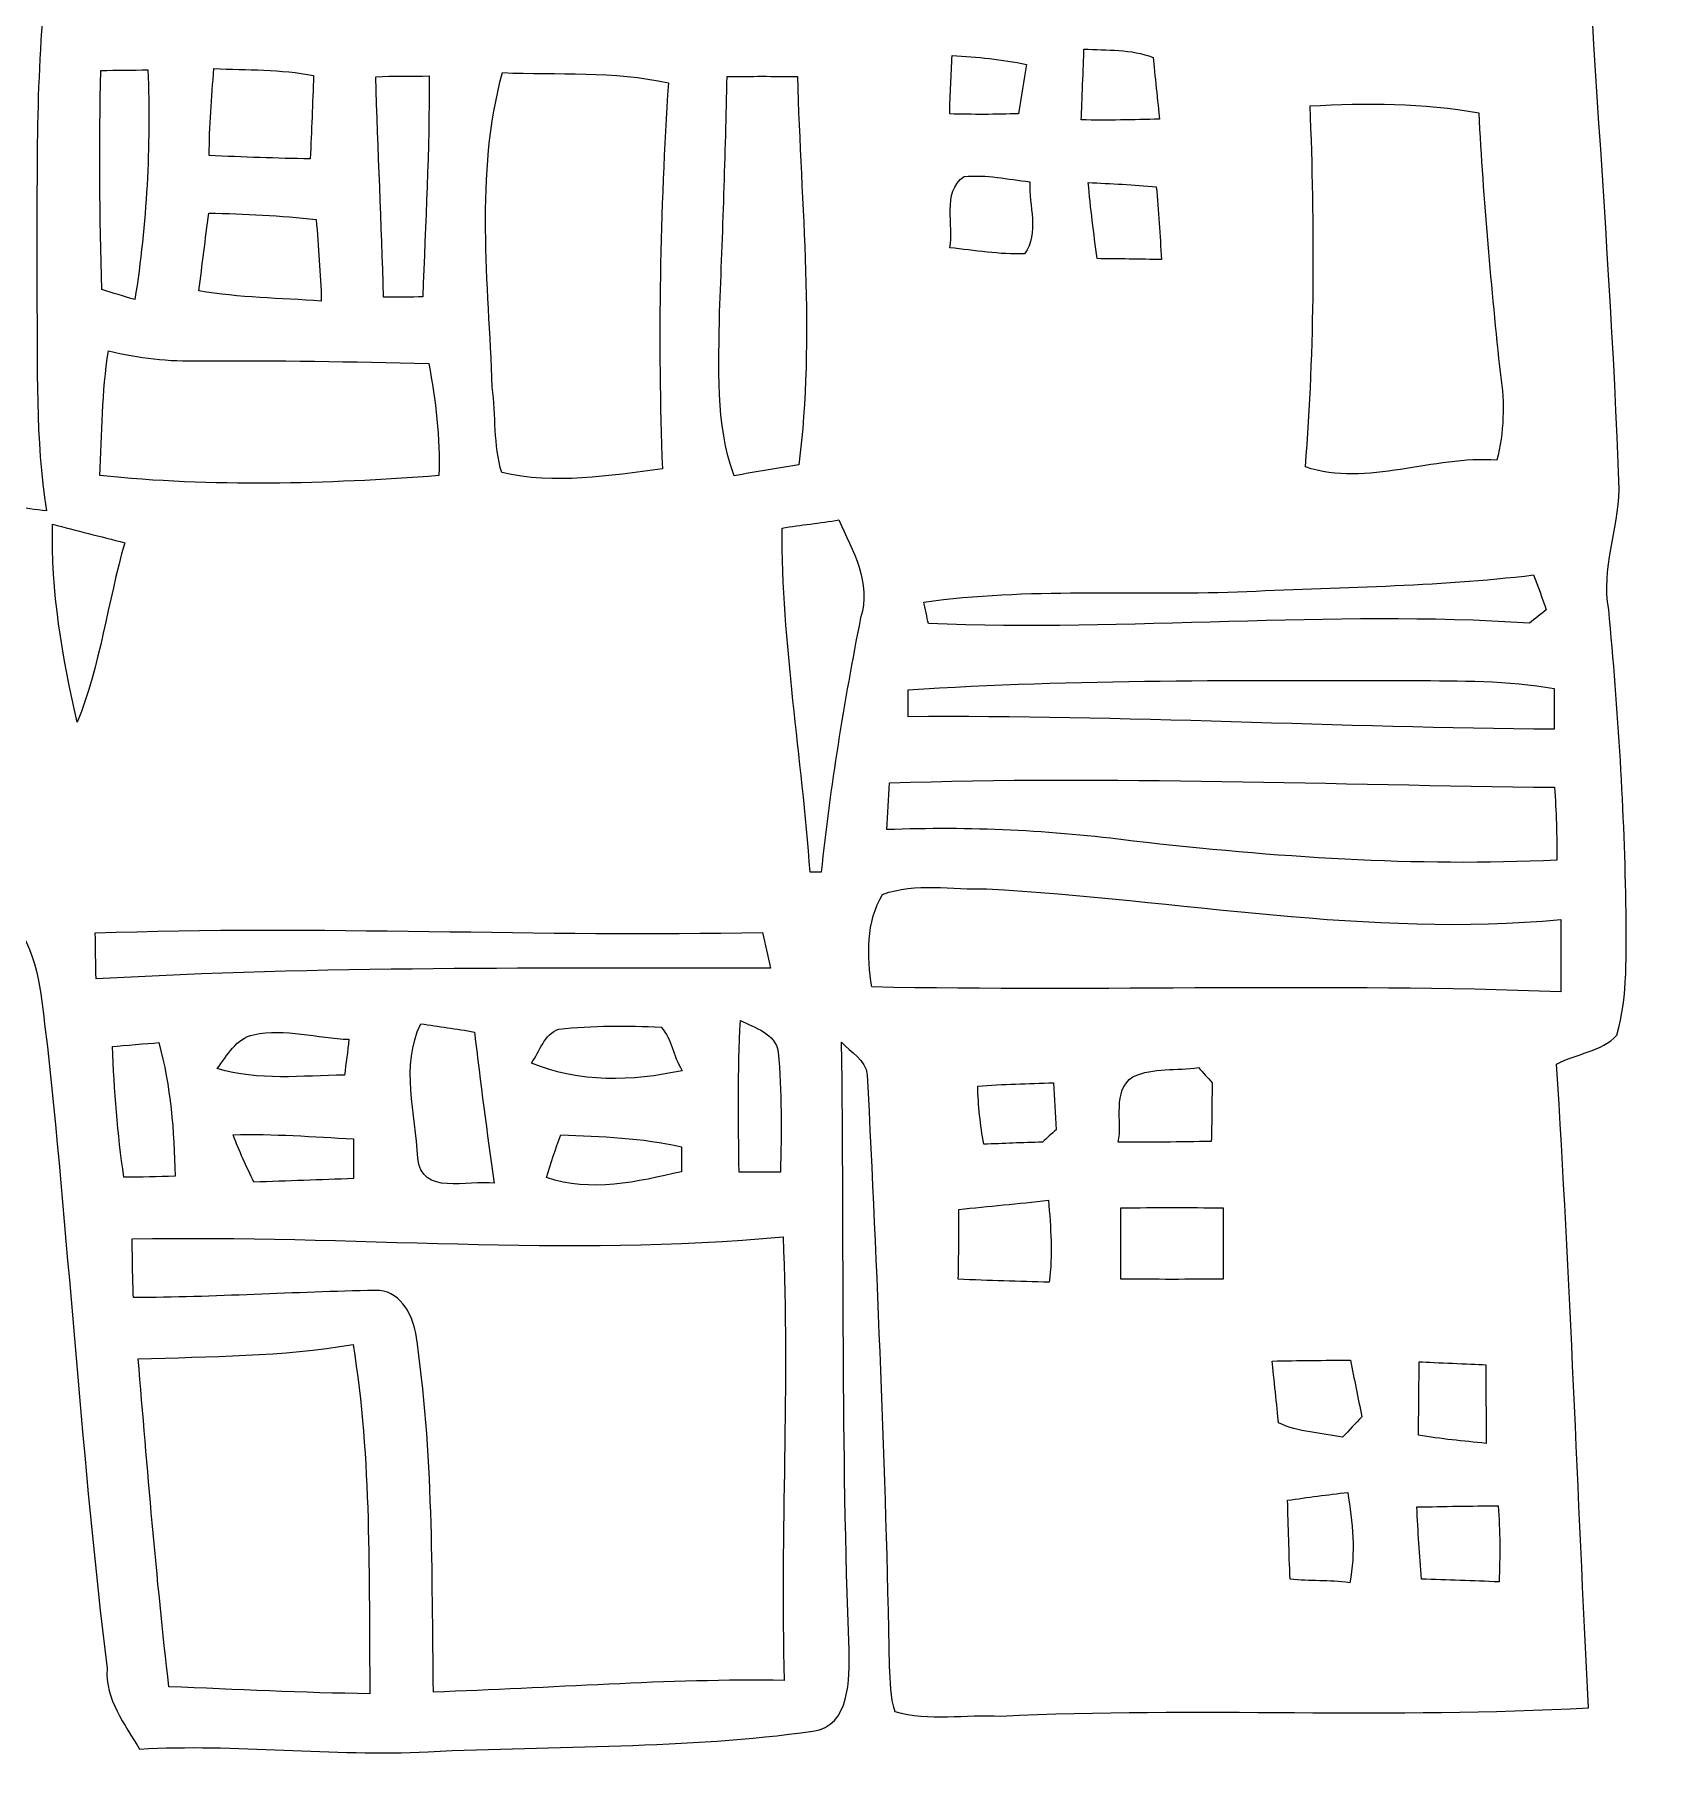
# Model space of a CAD drawing. Header units: centimetres. Extents: x -9.8 to 9.6, y -15.6 to 15.5.
# Drawn here: x 0.32 to 9.56, y -15.62 to -5.86 of the extents above; entities that cross this region are included whole.
import ezdxf

# ---------------------------------------------------------------- set-up
doc = ezdxf.new("R2010")
doc.units = ezdxf.units.CM
doc.header["$MEASUREMENT"] = 0
doc.layers.add('Layer 1', color=7, linetype='Continuous')

msp = doc.modelspace()

# ---------------------------------------------------------------- linework, layer by layer
at = {"layer": 'Layer 1', "color": 9}
for points, knots in [([(-6.80932, 15.49471), (-6.44419, 15.50423), (-6.07836, 15.50388), (-5.71288, 15.494), (-5.71288, 15.494), (-5.67584, 15.32643), (-5.64127, 15.1578), (-5.60705, 14.98917), (-5.60705, 14.98917), (-5.44548, 14.97859), (-5.28355, 14.96589), (-5.12163, 14.9673), (-5.12163, 14.9673), (-5.05566, 14.75387), (-5.01086, 14.53409), (-4.93078, 14.32525), (-4.93078, 14.32525), (-4.89232, 14.63181), (-4.90961, 14.94296), (-4.87151, 15.24882), (-4.87151, 15.24882), (-4.7752, 15.35642), (-4.60763, 15.31408), (-4.48345, 15.32361), (-4.48345, 15.32361), (-4.36774, 15.31761), (-4.16489, 15.33525), (-4.1215, 15.18638), (-4.1215, 15.18638), (-4.07705, 14.99235), (-4.03225, 14.79762), (-3.95252, 14.61382), (-3.95252, 14.61382), (-2.88043, 14.67167), (-1.80693, 14.68367), (-0.73413, 14.71577), (-0.73413, 14.71577), (-0.63747, 14.71824), (-0.50377, 14.70201), (-0.47907, 14.58807), (-0.47907, 14.58807), (-0.39299, 14.26845), (-0.35243, 13.93155), (-0.18768, 13.63839), (-0.18768, 13.63839), (-0.12912, 13.9633), (-0.11324, 14.29456), (-0.06632, 14.62123), (-0.06632, 14.62123), (0.05256, 14.63957), (0.1718, 14.65651), (0.29104, 14.67485), (0.29104, 14.67485), (0.28434, 14.88228), (0.27481, 15.08936), (0.26458, 15.2968), (0.26458, 15.2968), (0.57044, 15.31691), (0.87524, 15.35077), (1.18075, 15.37723), (1.18075, 15.37723), (1.22908, 15.13452), (1.27741, 14.89181), (1.32821, 14.64945), (1.32821, 14.64945), (2.28141, 14.57396), (3.23391, 14.6879), (4.18641, 14.71542), (4.18641, 14.71542), (4.40584, 14.72777), (4.445, 14.46671), (4.578, 14.34888), (4.578, 14.34888), (4.69159, 14.29879), (4.82247, 14.31502), (4.94453, 14.31255), (4.94453, 14.31255), (5.77532, 14.35876), (6.60859, 14.3577), (7.43902, 14.41097), (7.43902, 14.41097), (7.45525, 14.58277), (7.43726, 14.75952), (7.47924, 14.92814), (7.47924, 14.92814), (7.50746, 14.99976), (7.59142, 15.01599), (7.65951, 15.02692), (7.65951, 15.02692), (7.90928, 15.05126), (8.16328, 15.05091), (8.4134, 15.0241), (8.4134, 15.0241), (8.43104, 14.83572), (8.46631, 14.64945), (8.51182, 14.46565), (8.51182, 14.46565), (8.66211, 14.44025), (8.8265, 14.46671), (8.9722, 14.41062), (8.9722, 14.41062), (9.14717, 13.61828), (9.27664, 12.81606), (9.45162, 12.02337), (9.45162, 12.02337), (9.55534, 11.76443), (9.29852, 11.54218), (9.30981, 11.28466), (9.30981, 11.28466), (9.38565, 10.21115), (9.33238, 9.13483), (9.33238, 8.06027), (9.33238, 8.06027), (9.33203, 7.65316), (9.38883, 7.24853), (9.44915, 6.84636), (9.44915, 6.84636), (9.4555, 6.74405), (9.4929, 6.59165), (9.4047, 6.50804), (9.4047, 6.50804), (9.26183, 6.41632), (9.08967, 6.39269), (8.93092, 6.34048), (8.93092, 6.34048), (9.017, 5.75134), (9.07838, 5.15973), (9.16411, 4.57059), (9.16411, 4.57059), (9.35249, 3.50979), (9.23114, 2.42958), (9.23784, 1.35925), (9.23784, 1.35925), (9.15494, 0.36407), (9.29111, -0.63606), (9.18034, -1.63019), (9.18034, -1.63019), (9.18422, -2.20451), (9.36978, -2.77283), (9.28123, -3.35068), (9.28123, -3.35068), (9.29076, -3.52637), (9.14188, -3.61527), (9.02053, -3.70064), (9.02053, -3.70064), (9.04346, -5.27897), (9.20327, -6.85094), (9.26147, -8.42786), (9.26147, -8.42786), (9.25583, -8.6554), (9.15846, -8.87448), (9.20186, -9.10484), (9.20186, -9.10484), (9.25407, -9.67246), (9.29146, -10.2422), (9.29957, -10.81264), (9.29957, -10.81264), (9.29852, -11.04371), (9.31192, -11.28077), (9.24772, -11.50655), (9.24772, -11.50655), (9.16058, -11.59933), (9.01771, -11.61133), (8.90764, -11.66954), (8.90764, -11.66954), (8.98419, -12.87921), (9.02582, -14.091), (9.08685, -15.30174), (9.08685, -15.30174), (7.98266, -15.36559), (6.87599, -15.29539), (5.77144, -15.34866), (5.77144, -15.34866), (5.57248, -15.33842), (5.36751, -15.37899), (5.17384, -15.3229), (5.17384, -15.3229), (5.14456, -15.24106), (5.14703, -15.15286), (5.14279, -15.06749), (5.14279, -15.06749), (5.12092, -13.95412), (5.07259, -12.84182), (5.01862, -11.72986), (5.01862, -11.72986), (5.00839, -11.64661), (4.92584, -11.60216), (4.87327, -11.54677), (4.87327, -11.54677), (4.88915, -12.68942), (4.8701, -13.83383), (4.91666, -14.97647), (4.91666, -14.97647), (4.91596, -15.13417), (4.92513, -15.40616), (4.71099, -15.43403), (4.71099, -15.43403), (3.99344, -15.53563), (3.26425, -15.51411), (2.54141, -15.55009), (2.54141, -15.55009), (1.99778, -15.57867), (1.45486, -15.50282), (0.91228, -15.53527), (0.91228, -15.53527), (0.82938, -15.39346), (0.71826, -15.25693), (0.72919, -15.0809), (0.72919, -15.0809), (0.58702, -13.91426), (0.51647, -12.74057), (0.39405, -11.57217), (0.39405, -11.57217), (0.35878, -11.34886), (0.35983, -11.10509), (0.23354, -10.90895), (0.23354, -10.90895), (0.09102, -11.14707), (0.1457, -11.43247), (0.14534, -11.69494), (0.14534, -11.69494), (0.19262, -12.88909), (0.15734, -14.08748), (0.26494, -15.27881), (0.26494, -15.27881), (-0.23742, -15.35042), (-0.74683, -15.32749), (-1.25236, -15.32961), (-1.25236, -15.32961), (-2.07574, -15.32361), (-2.89913, -15.33984), (-3.72216, -15.31267), (-3.72216, -15.31267), (-3.85868, -15.30279), (-3.99768, -15.30491), (-4.12891, -15.35007), (-4.12891, -15.35007), (-4.23192, -15.40122), (-4.3053, -15.51199), (-4.42771, -15.52257), (-4.42771, -15.52257), (-4.84646, -15.59348), (-5.27509, -15.55715), (-5.69736, -15.5769), (-5.69736, -15.5769), (-6.7564, -15.61606), (-7.8172, -15.57831), (-8.87377, -15.50423), (-8.87377, -15.50423), (-8.99795, -15.50247), (-9.12848, -15.4372), (-9.16199, -15.30985), (-9.16199, -15.30985), (-9.36696, -14.39933), (-9.21138, -13.46165), (-9.18951, -12.54125), (-9.18951, -12.54125), (-9.17258, -12.22446), (-9.24348, -11.91154), (-9.3345, -11.61062), (-9.3345, -11.61062), (-9.36766, -11.4741), (-9.31686, -11.33299), (-9.30451, -11.19822), (-9.30451, -11.19822), (-9.16376, -10.42705), (-8.96303, -9.66823), (-8.83179, -8.89529), (-8.83179, -8.89529), (-8.90552, -8.86777), (-8.97855, -8.83955), (-9.05122, -8.80992), (-9.05122, -8.80992), (-9.03252, -8.47972), (-9.03852, -8.14881), (-9.03499, -7.81861), (-9.03499, -7.81861), (-9.01347, -7.37059), (-8.9789, -6.92256), (-8.9789, -6.47347), (-8.9789, -6.47347), (-8.98102, -5.58165), (-8.91858, -4.69159), (-8.90729, -3.80012), (-8.90729, -3.80012), (-9.02653, -3.73274), (-9.18845, -3.68335), (-9.21279, -3.52672), (-9.21279, -3.52672), (-9.34861, -2.96016), (-9.25124, -2.37384), (-9.18034, -1.80481), (-9.18034, -1.80481), (-9.17187, -1.5554), (-9.12883, -1.30881), (-9.09355, -1.06221), (-9.09355, -1.06221), (-9.16058, -0.98989), (-9.25689, -0.91793), (-9.24736, -0.80751), (-9.24736, -0.80751), (-9.21138, 0.52529), (-9.15917, 1.85773), (-9.13483, 3.19052), (-9.13483, 3.19052), (-9.13377, 3.30306), (-9.28476, 3.33481), (-9.34896, 3.38702), (-9.34896, 3.38702), (-9.37719, 4.16384), (-9.37648, 4.94242), (-9.34755, 5.71923), (-9.34755, 5.71923), (-9.34014, 6.02368), (-9.37966, 6.3313), (-9.3345, 6.63399), (-9.3345, 6.63399), (-9.2396, 6.97689), (-9.21032, 7.3346), (-9.23678, 7.68914), (-9.23678, 7.68914), (-9.3532, 8.99513), (-9.32568, 10.30993), (-9.44951, 11.61521), (-9.44951, 11.61521), (-9.53841, 11.68576), (-9.65623, 11.69987), (-9.7603, 11.73974), (-9.7603, 11.73974), (-9.84885, 12.37051), (-9.7469, 13.00374), (-9.72326, 13.63486), (-9.72326, 13.63486), (-9.68834, 13.98411), (-9.72961, 14.34994), (-9.60438, 14.68437), (-9.60438, 14.68437), (-9.56134, 14.80785), (-9.41564, 14.81173), (-9.30628, 14.84136), (-9.30628, 14.84136), (-8.61624, 14.9673), (-7.91139, 14.9352), (-7.2136, 14.93626), (-7.2136, 14.93626), (-7.10001, 14.94578), (-6.97159, 14.92285), (-6.86329, 14.97436), (-6.86329, 14.97436), (-6.82837, 15.14546), (-6.8259, 15.32114), (-6.80932, 15.49471), (-6.80932, 15.49471), (-6.80932, 15.49471), (-6.80932, 15.49471), (-6.80932, 15.49471)], [0, 0, 0, 0, 0.0111111, 0.0111111, 0.0111111, 0.0111111, 0.0222222, 0.0222222, 0.0222222, 0.0222222, 0.0333333, 0.0333333, 0.0333333, 0.0333333, 0.0444444, 0.0444444, 0.0444444, 0.0444444, 0.0555556, 0.0555556, 0.0555556, 0.0555556, 0.0666667, 0.0666667, 0.0666667, 0.0666667, 0.0777778, 0.0777778, 0.0777778, 0.0777778, 0.0888889, 0.0888889, 0.0888889, 0.0888889, 0.1, 0.1, 0.1, 0.1, 0.1111111, 0.1111111, 0.1111111, 0.1111111, 0.1222222, 0.1222222, 0.1222222, 0.1222222, 0.1333333, 0.1333333, 0.1333333, 0.1333333, 0.1444444, 0.1444444, 0.1444444, 0.1444444, 0.1555556, 0.1555556, 0.1555556, 0.1555556, 0.1666667, 0.1666667, 0.1666667, 0.1666667, 0.1777778, 0.1777778, 0.1777778, 0.1777778, 0.1888889, 0.1888889, 0.1888889, 0.1888889, 0.2, 0.2, 0.2, 0.2, 0.2111111, 0.2111111, 0.2111111, 0.2111111, 0.2222222, 0.2222222, 0.2222222, 0.2222222, 0.2333333, 0.2333333, 0.2333333, 0.2333333, 0.2444444, 0.2444444, 0.2444444, 0.2444444, 0.2555556, 0.2555556, 0.2555556, 0.2555556, 0.2666667, 0.2666667, 0.2666667, 0.2666667, 0.2777778, 0.2777778, 0.2777778, 0.2777778, 0.2888889, 0.2888889, 0.2888889, 0.2888889, 0.3, 0.3, 0.3, 0.3, 0.3111111, 0.3111111, 0.3111111, 0.3111111, 0.3222222, 0.3222222, 0.3222222, 0.3222222, 0.3333333, 0.3333333, 0.3333333, 0.3333333, 0.3444444, 0.3444444, 0.3444444, 0.3444444, 0.3555556, 0.3555556, 0.3555556, 0.3555556, 0.3666667, 0.3666667, 0.3666667, 0.3666667, 0.3777778, 0.3777778, 0.3777778, 0.3777778, 0.3888889, 0.3888889, 0.3888889, 0.3888889, 0.4, 0.4, 0.4, 0.4, 0.4111111, 0.4111111, 0.4111111, 0.4111111, 0.4222222, 0.4222222, 0.4222222, 0.4222222, 0.4333333, 0.4333333, 0.4333333, 0.4333333, 0.4444444, 0.4444444, 0.4444444, 0.4444444, 0.4555556, 0.4555556, 0.4555556, 0.4555556, 0.4666667, 0.4666667, 0.4666667, 0.4666667, 0.4777778, 0.4777778, 0.4777778, 0.4777778, 0.4888889, 0.4888889, 0.4888889, 0.4888889, 0.5, 0.5, 0.5, 0.5, 0.5111111, 0.5111111, 0.5111111, 0.5111111, 0.5222222, 0.5222222, 0.5222222, 0.5222222, 0.5333333, 0.5333333, 0.5333333, 0.5333333, 0.5444444, 0.5444444, 0.5444444, 0.5444444, 0.5555556, 0.5555556, 0.5555556, 0.5555556, 0.5666667, 0.5666667, 0.5666667, 0.5666667, 0.5777778, 0.5777778, 0.5777778, 0.5777778, 0.5888889, 0.5888889, 0.5888889, 0.5888889, 0.6, 0.6, 0.6, 0.6, 0.6111111, 0.6111111, 0.6111111, 0.6111111, 0.6222222, 0.6222222, 0.6222222, 0.6222222, 0.6333333, 0.6333333, 0.6333333, 0.6333333, 0.6444444, 0.6444444, 0.6444444, 0.6444444, 0.6555556, 0.6555556, 0.6555556, 0.6555556, 0.6666667, 0.6666667, 0.6666667, 0.6666667, 0.6777778, 0.6777778, 0.6777778, 0.6777778, 0.6888889, 0.6888889, 0.6888889, 0.6888889, 0.7, 0.7, 0.7, 0.7, 0.7111111, 0.7111111, 0.7111111, 0.7111111, 0.7222222, 0.7222222, 0.7222222, 0.7222222, 0.7333333, 0.7333333, 0.7333333, 0.7333333, 0.7444444, 0.7444444, 0.7444444, 0.7444444, 0.7555556, 0.7555556, 0.7555556, 0.7555556, 0.7666667, 0.7666667, 0.7666667, 0.7666667, 0.7777778, 0.7777778, 0.7777778, 0.7777778, 0.7888889, 0.7888889, 0.7888889, 0.7888889, 0.8, 0.8, 0.8, 0.8, 0.8111111, 0.8111111, 0.8111111, 0.8111111, 0.8222222, 0.8222222, 0.8222222, 0.8222222, 0.8333333, 0.8333333, 0.8333333, 0.8333333, 0.8444444, 0.8444444, 0.8444444, 0.8444444, 0.8555556, 0.8555556, 0.8555556, 0.8555556, 0.8666667, 0.8666667, 0.8666667, 0.8666667, 0.8777778, 0.8777778, 0.8777778, 0.8777778, 0.8888889, 0.8888889, 0.8888889, 0.8888889, 0.9, 0.9, 0.9, 0.9, 0.9111111, 0.9111111, 0.9111111, 0.9111111, 0.9222222, 0.9222222, 0.9222222, 0.9222222, 0.9333333, 0.9333333, 0.9333333, 0.9333333, 0.9444444, 0.9444444, 0.9444444, 0.9444444, 0.9555556, 0.9555556, 0.9555556, 0.9555556, 0.9666667, 0.9666667, 0.9666667, 0.9666667, 0.9777778, 0.9777778, 0.9777778, 0.9777778, 1, 1, 1, 1]), ([(0.09525, -2.77389), (0.04621, -3.09809), (0.0956, -3.42971), (0.09031, -3.75708), (0.09031, -3.75708), (0.12312, -4.25062), (0.0822, -4.74486), (0.11642, -5.2384), (0.11642, -5.2384), (0.15381, -6.33377), (0.14146, -7.43021), (0.19967, -8.52487), (0.19967, -8.52487), (0.26211, -8.53299), (0.32491, -8.5411), (0.38806, -8.54816), (0.38806, -8.54816), (0.32244, -8.14246), (0.33831, -7.72936), (0.33267, -7.32014), (0.33267, -7.32014), (0.33761, -6.75569), (0.32067, -6.19019), (0.37853, -5.62822), (0.37853, -5.62822), (0.41769, -5.18654), (0.41275, -4.74204), (0.42298, -4.2993), (0.42298, -4.2993), (0.42827, -4.13385), (0.31044, -3.99415), (0.31186, -3.82976), (0.31186, -3.82976), (0.3175, -3.47804), (0.39194, -3.13267), (0.44873, -2.7873), (0.44873, -2.7873), (0.33761, -2.74814), (0.19332, -2.66241), (0.09525, -2.77389), (0.09525, -2.77389), (0.09525, -2.77389), (0.09525, -2.77389), (0.09525, -2.77389)], [0, 0, 0, 0, 0.0833333, 0.0833333, 0.0833333, 0.0833333, 0.1666667, 0.1666667, 0.1666667, 0.1666667, 0.25, 0.25, 0.25, 0.25, 0.3333333, 0.3333333, 0.3333333, 0.3333333, 0.4166667, 0.4166667, 0.4166667, 0.4166667, 0.5, 0.5, 0.5, 0.5, 0.5833333, 0.5833333, 0.5833333, 0.5833333, 0.6666667, 0.6666667, 0.6666667, 0.6666667, 0.75, 0.75, 0.75, 0.75, 0.8333333, 0.8333333, 0.8333333, 0.8333333, 1, 1, 1, 1]), ([(6.24099, -5.94219), (6.23711, -6.04238), (6.2297, -6.24205), (6.22582, -6.34224), (6.22582, -6.34224), (6.37293, -6.34471), (6.52004, -6.34224), (6.66715, -6.33801), (6.66715, -6.33801), (6.65797, -6.25087), (6.63998, -6.07695), (6.63081, -5.98981), (6.63081, -5.98981), (6.50734, -5.94113), (6.3694, -5.95066), (6.24099, -5.94219), (6.24099, -5.94219), (6.24099, -5.94219), (6.24099, -5.94219), (6.24099, -5.94219)], [0, 0, 0, 0, 0.1666667, 0.1666667, 0.1666667, 0.1666667, 0.3333333, 0.3333333, 0.3333333, 0.3333333, 0.5, 0.5, 0.5, 0.5, 0.6666667, 0.6666667, 0.6666667, 0.6666667, 1, 1, 1, 1]), ([(5.49663, -5.97923), (5.49275, -6.09071), (5.48393, -6.19478), (5.48428, -6.30873), (5.48428, -6.30873), (5.6134, -6.3119), (5.74287, -6.3119), (5.87234, -6.30731), (5.87234, -6.30731), (5.8868, -6.21418), (5.90127, -6.12105), (5.91644, -6.02862), (5.91644, -6.02862), (5.7785, -6.00004), (5.63633, -5.98699), (5.49663, -5.97923), (5.49663, -5.97923), (5.49663, -5.97923), (5.49663, -5.97923), (5.49663, -5.97923)], [0, 0, 0, 0, 0.1666667, 0.1666667, 0.1666667, 0.1666667, 0.3333333, 0.3333333, 0.3333333, 0.3333333, 0.5, 0.5, 0.5, 0.5, 0.6666667, 0.6666667, 0.6666667, 0.6666667, 1, 1, 1, 1]), ([(0.69497, -6.06354), (0.68298, -6.47559), (0.68792, -6.88799), (0.69956, -7.30003), (0.69956, -7.30003), (0.76165, -7.31838), (0.82374, -7.33707), (0.88618, -7.35647), (0.88618, -7.35647), (0.95462, -6.9275), (0.97578, -6.49358), (0.95991, -6.06037), (0.95991, -6.06037), (0.87101, -6.06072), (0.78281, -6.06178), (0.69497, -6.06354), (0.69497, -6.06354), (0.69497, -6.06354), (0.69497, -6.06354), (0.69497, -6.06354)], [0, 0, 0, 0, 0.1666667, 0.1666667, 0.1666667, 0.1666667, 0.3333333, 0.3333333, 0.3333333, 0.3333333, 0.5, 0.5, 0.5, 0.5, 0.6666667, 0.6666667, 0.6666667, 0.6666667, 1, 1, 1, 1]), ([(1.33174, -6.05296), (1.31939, -6.21559), (1.30563, -6.37893), (1.30598, -6.54262), (1.30598, -6.54262), (1.49542, -6.55249), (1.68592, -6.55884), (1.87572, -6.56202), (1.87572, -6.56202), (1.88348, -6.40503), (1.88807, -6.24699), (1.89477, -6.09141), (1.89477, -6.09141), (1.70921, -6.05649), (1.51871, -6.06037), (1.33174, -6.05296), (1.33174, -6.05296), (1.33174, -6.05296), (1.33174, -6.05296), (1.33174, -6.05296)], [0, 0, 0, 0, 0.1666667, 0.1666667, 0.1666667, 0.1666667, 0.3333333, 0.3333333, 0.3333333, 0.3333333, 0.5, 0.5, 0.5, 0.5, 0.6666667, 0.6666667, 0.6666667, 0.6666667, 1, 1, 1, 1]), ([(2.24543, -6.09847), (2.25707, -6.51298), (2.27789, -6.92679), (2.28953, -7.34166), (2.28953, -7.34166), (2.34491, -7.34166), (2.45498, -7.34166), (2.51037, -7.34131), (2.51037, -7.34131), (2.52518, -6.92538), (2.54952, -6.51016), (2.54564, -6.09424), (2.54564, -6.09424), (2.44581, -6.09494), (2.34386, -6.09459), (2.24543, -6.09847), (2.24543, -6.09847), (2.24543, -6.09847), (2.24543, -6.09847), (2.24543, -6.09847)], [0, 0, 0, 0, 0.1666667, 0.1666667, 0.1666667, 0.1666667, 0.3333333, 0.3333333, 0.3333333, 0.3333333, 0.5, 0.5, 0.5, 0.5, 0.6666667, 0.6666667, 0.6666667, 0.6666667, 1, 1, 1, 1]), ([(2.96016, -6.07554), (2.80247, -6.65233), (2.8829, -7.26158), (2.9023, -7.85107), (2.9023, -7.85107), (2.92347, -8.00982), (2.90971, -8.17704), (2.95592, -8.33226), (2.95592, -8.33226), (3.25332, -8.40105), (3.56411, -8.34954), (3.86221, -8.3118), (3.86221, -8.3118), (3.83505, -7.58578), (3.84881, -6.858), (3.89643, -6.13339), (3.89643, -6.13339), (3.58987, -6.0646), (3.27131, -6.08894), (2.96016, -6.07554), (2.96016, -6.07554), (2.96016, -6.07554), (2.96016, -6.07554), (2.96016, -6.07554)], [0, 0, 0, 0, 0.1428571, 0.1428571, 0.1428571, 0.1428571, 0.2857143, 0.2857143, 0.2857143, 0.2857143, 0.4285714, 0.4285714, 0.4285714, 0.4285714, 0.5714286, 0.5714286, 0.5714286, 0.5714286, 0.7142857, 0.7142857, 0.7142857, 0.7142857, 1, 1, 1, 1]), ([(4.22698, -6.09706), (4.21922, -6.54015), (4.20264, -6.98288), (4.185, -7.42562), (4.185, -7.42562), (4.18289, -7.73324), (4.1589, -8.05533), (4.26685, -8.3499), (4.26685, -8.3499), (4.38891, -8.32944), (4.50921, -8.30721), (4.63232, -8.28887), (4.63232, -8.28887), (4.72511, -7.56109), (4.64291, -6.8266), (4.62456, -6.09706), (4.62456, -6.09706), (4.49157, -6.096), (4.35892, -6.096), (4.22698, -6.09706), (4.22698, -6.09706), (4.22698, -6.09706), (4.22698, -6.09706), (4.22698, -6.09706)], [0, 0, 0, 0, 0.1428571, 0.1428571, 0.1428571, 0.1428571, 0.2857143, 0.2857143, 0.2857143, 0.2857143, 0.4285714, 0.4285714, 0.4285714, 0.4285714, 0.5714286, 0.5714286, 0.5714286, 0.5714286, 0.7142857, 0.7142857, 0.7142857, 0.7142857, 1, 1, 1, 1]), ([(7.51699, -6.26322), (7.54451, -6.94161), (7.5438, -7.62247), (7.49053, -8.30016), (7.49053, -8.30016), (7.84049, -8.41693), (8.21196, -8.23383), (8.57074, -8.26276), (8.57074, -8.26276), (8.61025, -8.10507), (8.61624, -7.94103), (8.59014, -7.78051), (8.59014, -7.78051), (8.53828, -7.28839), (8.49312, -6.79591), (8.46843, -6.30202), (8.46843, -6.30202), (8.15481, -6.24699), (7.83343, -6.24593), (7.51699, -6.26322), (7.51699, -6.26322), (7.51699, -6.26322), (7.51699, -6.26322), (7.51699, -6.26322)], [0, 0, 0, 0, 0.1428571, 0.1428571, 0.1428571, 0.1428571, 0.2857143, 0.2857143, 0.2857143, 0.2857143, 0.4285714, 0.4285714, 0.4285714, 0.4285714, 0.5714286, 0.5714286, 0.5714286, 0.5714286, 0.7142857, 0.7142857, 0.7142857, 0.7142857, 1, 1, 1, 1]), ([(5.56507, -6.66186), (5.4356, -6.74899), (5.51145, -6.9409), (5.48358, -7.06402), (5.48358, -7.06402), (5.62363, -7.07743), (5.76404, -7.10318), (5.90585, -7.09789), (5.90585, -7.09789), (5.99122, -6.98112), (5.92878, -6.82554), (5.93549, -6.69149), (5.93549, -6.69149), (5.81166, -6.67773), (5.68925, -6.64951), (5.56507, -6.66186), (5.56507, -6.66186), (5.56507, -6.66186), (5.56507, -6.66186), (5.56507, -6.66186)], [0, 0, 0, 0, 0.1666667, 0.1666667, 0.1666667, 0.1666667, 0.3333333, 0.3333333, 0.3333333, 0.3333333, 0.5, 0.5, 0.5, 0.5, 0.6666667, 0.6666667, 0.6666667, 0.6666667, 1, 1, 1, 1]), ([(6.26533, -6.69572), (6.27768, -6.83966), (6.29638, -6.98147), (6.31472, -7.12505), (6.31472, -7.12505), (6.43537, -7.12576), (6.55708, -7.12858), (6.67844, -7.13034), (6.67844, -7.13034), (6.66997, -6.99241), (6.66009, -6.85588), (6.64916, -6.71901), (6.64916, -6.71901), (6.5218, -6.70948), (6.39233, -6.70066), (6.26533, -6.69572), (6.26533, -6.69572), (6.26533, -6.69572), (6.26533, -6.69572), (6.26533, -6.69572)], [0, 0, 0, 0, 0.1666667, 0.1666667, 0.1666667, 0.1666667, 0.3333333, 0.3333333, 0.3333333, 0.3333333, 0.5, 0.5, 0.5, 0.5, 0.6666667, 0.6666667, 0.6666667, 0.6666667, 1, 1, 1, 1]), ([(1.30351, -6.86823), (1.28376, -7.01393), (1.26577, -7.15998), (1.24742, -7.30638), (1.24742, -7.30638), (1.47532, -7.34624), (1.70709, -7.34801), (1.93816, -7.36459), (1.93816, -7.36459), (1.93463, -7.21113), (1.92052, -7.05732), (1.90959, -6.90492), (1.90959, -6.90492), (1.70815, -6.88128), (1.50601, -6.87246), (1.30351, -6.86823), (1.30351, -6.86823), (1.30351, -6.86823), (1.30351, -6.86823), (1.30351, -6.86823)], [0, 0, 0, 0, 0.1666667, 0.1666667, 0.1666667, 0.1666667, 0.3333333, 0.3333333, 0.3333333, 0.3333333, 0.5, 0.5, 0.5, 0.5, 0.6666667, 0.6666667, 0.6666667, 0.6666667, 1, 1, 1, 1]), ([(0.73695, -7.64434), (0.69991, -7.87717), (0.70132, -8.11389), (0.68827, -8.34919), (0.68827, -8.34919), (1.32468, -8.41516), (1.96497, -8.39717), (2.60174, -8.34954), (2.60174, -8.34954), (2.60879, -8.13647), (2.58445, -7.92551), (2.54459, -7.71701), (2.54459, -7.71701), (2.11384, -7.70537), (1.68381, -7.69973), (1.25342, -7.70114), (1.25342, -7.70114), (1.07915, -7.70643), (0.90558, -7.68738), (0.73695, -7.64434), (0.73695, -7.64434), (0.73695, -7.64434), (0.73695, -7.64434), (0.73695, -7.64434)], [0, 0, 0, 0, 0.1428571, 0.1428571, 0.1428571, 0.1428571, 0.2857143, 0.2857143, 0.2857143, 0.2857143, 0.4285714, 0.4285714, 0.4285714, 0.4285714, 0.5714286, 0.5714286, 0.5714286, 0.5714286, 0.7142857, 0.7142857, 0.7142857, 0.7142857, 1, 1, 1, 1]), ([(0.42192, -8.62365), (0.41028, -9.00077), (0.47801, -9.37436), (0.56056, -9.74125), (0.56056, -9.74125), (0.6925, -9.41634), (0.73237, -9.06357), (0.82868, -8.72807), (0.82868, -8.72807), (0.69286, -8.6928), (0.55704, -8.65964), (0.42192, -8.62365), (0.42192, -8.62365), (0.42192, -8.62365), (0.42192, -8.62365), (0.42192, -8.62365)], [0, 0, 0, 0, 0.2, 0.2, 0.2, 0.2, 0.4, 0.4, 0.4, 0.4, 0.6, 0.6, 0.6, 0.6, 1, 1, 1, 1]), ([(4.53778, -8.64553), (4.53566, -9.2964), (4.65067, -9.93916), (4.69547, -10.58721), (4.69547, -10.58721), (4.71135, -10.58721), (4.74274, -10.58651), (4.75827, -10.58616), (4.75827, -10.58616), (4.80907, -10.10461), (4.88703, -9.6266), (4.98052, -9.15176), (4.98052, -9.15176), (5.04507, -8.95526), (4.9343, -8.77217), (4.85846, -8.59931), (4.85846, -8.59931), (4.75227, -8.6166), (4.64291, -8.62824), (4.53778, -8.64553), (4.53778, -8.64553), (4.53778, -8.64553), (4.53778, -8.64553), (4.53778, -8.64553)], [0, 0, 0, 0, 0.1428571, 0.1428571, 0.1428571, 0.1428571, 0.2857143, 0.2857143, 0.2857143, 0.2857143, 0.4285714, 0.4285714, 0.4285714, 0.4285714, 0.5714286, 0.5714286, 0.5714286, 0.5714286, 0.7142857, 0.7142857, 0.7142857, 0.7142857, 1, 1, 1, 1]), ([(7.10741, -9.00536), (6.51757, -9.02511), (5.92384, -8.98102), (5.33753, -9.06286), (5.33753, -9.06286), (5.34388, -9.09285), (5.35658, -9.15317), (5.36293, -9.18351), (5.36293, -9.18351), (6.49393, -9.23219), (7.62423, -9.10696), (8.75453, -9.1821), (8.75453, -9.1821), (8.78593, -9.15635), (8.81733, -9.1313), (8.84943, -9.10625), (8.84943, -9.10625), (8.82615, -9.04028), (8.80251, -8.97502), (8.77782, -8.91011), (8.77782, -8.91011), (8.2236, -8.97608), (7.66445, -8.97855), (7.10741, -9.00536), (7.10741, -9.00536), (7.10741, -9.00536), (7.10741, -9.00536), (7.10741, -9.00536)], [0, 0, 0, 0, 0.125, 0.125, 0.125, 0.125, 0.25, 0.25, 0.25, 0.25, 0.375, 0.375, 0.375, 0.375, 0.5, 0.5, 0.5, 0.5, 0.625, 0.625, 0.625, 0.625, 0.75, 0.75, 0.75, 0.75, 1, 1, 1, 1]), ([(5.24827, -9.55781), (5.24827, -9.60826), (5.24863, -9.65906), (5.24933, -9.71021), (5.24933, -9.71021), (6.46501, -9.69963), (7.67856, -9.773), (8.89388, -9.78076), (8.89388, -9.78076), (8.89388, -9.72326), (8.89388, -9.60826), (8.89423, -9.5504), (8.89423, -9.5504), (8.63106, -9.50313), (8.36189, -9.50877), (8.09625, -9.50524), (8.09625, -9.50524), (7.14657, -9.50524), (6.19619, -9.49607), (5.24827, -9.55781), (5.24827, -9.55781), (5.24827, -9.55781), (5.24827, -9.55781), (5.24827, -9.55781)], [0, 0, 0, 0, 0.1428571, 0.1428571, 0.1428571, 0.1428571, 0.2857143, 0.2857143, 0.2857143, 0.2857143, 0.4285714, 0.4285714, 0.4285714, 0.4285714, 0.5714286, 0.5714286, 0.5714286, 0.5714286, 0.7142857, 0.7142857, 0.7142857, 0.7142857, 1, 1, 1, 1]), ([(5.14421, -10.08309), (5.13856, -10.17058), (5.13362, -10.25878), (5.12904, -10.34697), (5.12904, -10.34697), (5.59364, -10.32933), (6.05931, -10.35085), (6.52004, -10.41188), (6.52004, -10.41188), (7.31238, -10.50219), (8.11036, -10.55723), (8.90799, -10.51948), (8.90799, -10.51948), (8.90976, -10.3819), (8.90623, -10.24431), (8.89494, -10.10779), (8.89494, -10.10779), (7.64469, -10.09509), (6.39445, -10.04111), (5.14421, -10.08309), (5.14421, -10.08309), (5.14421, -10.08309), (5.14421, -10.08309), (5.14421, -10.08309)], [0, 0, 0, 0, 0.1428571, 0.1428571, 0.1428571, 0.1428571, 0.2857143, 0.2857143, 0.2857143, 0.2857143, 0.4285714, 0.4285714, 0.4285714, 0.4285714, 0.5714286, 0.5714286, 0.5714286, 0.5714286, 0.7142857, 0.7142857, 0.7142857, 0.7142857, 1, 1, 1, 1]), ([(5.10469, -10.7121), (5.01156, -10.8652), (5.01721, -11.06241), (5.04402, -11.23491), (5.04402, -11.23491), (6.33977, -11.26102), (7.63587, -11.21304), (8.93127, -11.26208), (8.93127, -11.26208), (8.93092, -11.12555), (8.93057, -10.98938), (8.93057, -10.85391), (8.93057, -10.85391), (7.84578, -10.95728), (6.77122, -10.73997), (5.69136, -10.68035), (5.69136, -10.68035), (5.49804, -10.68776), (5.29026, -10.64366), (5.10469, -10.7121), (5.10469, -10.7121), (5.10469, -10.7121), (5.10469, -10.7121), (5.10469, -10.7121)], [0, 0, 0, 0, 0.1428571, 0.1428571, 0.1428571, 0.1428571, 0.2857143, 0.2857143, 0.2857143, 0.2857143, 0.4285714, 0.4285714, 0.4285714, 0.4285714, 0.5714286, 0.5714286, 0.5714286, 0.5714286, 0.7142857, 0.7142857, 0.7142857, 0.7142857, 1, 1, 1, 1]), ([(0.66287, -10.93011), (0.66358, -11.01584), (0.66499, -11.10227), (0.6671, -11.18976), (0.6671, -11.18976), (1.93428, -11.11638), (3.20357, -11.13049), (4.47252, -11.12802), (4.47252, -11.12802), (4.4577, -11.06029), (4.44288, -10.99326), (4.42771, -10.92659), (4.42771, -10.92659), (3.17359, -10.9541), (1.9177, -10.8839), (0.66287, -10.93011), (0.66287, -10.93011), (0.66287, -10.93011), (0.66287, -10.93011), (0.66287, -10.93011)], [0, 0, 0, 0, 0.1666667, 0.1666667, 0.1666667, 0.1666667, 0.3333333, 0.3333333, 0.3333333, 0.3333333, 0.5, 0.5, 0.5, 0.5, 0.6666667, 0.6666667, 0.6666667, 0.6666667, 1, 1, 1, 1]), ([(1.55575, -11.50408), (1.45662, -11.52454), (1.40723, -11.62121), (1.35114, -11.69494), (1.35114, -11.69494), (1.58432, -11.7669), (1.82915, -11.73374), (2.06869, -11.73268), (2.06869, -11.73268), (2.07751, -11.66495), (2.08633, -11.59757), (2.09409, -11.53019), (2.09409, -11.53019), (1.91523, -11.52384), (1.73355, -11.46704), (1.55575, -11.50408), (1.55575, -11.50408), (1.55575, -11.50408), (1.55575, -11.50408), (1.55575, -11.50408)], [0, 0, 0, 0, 0.1666667, 0.1666667, 0.1666667, 0.1666667, 0.3333333, 0.3333333, 0.3333333, 0.3333333, 0.5, 0.5, 0.5, 0.5, 0.6666667, 0.6666667, 0.6666667, 0.6666667, 1, 1, 1, 1]), ([(2.49873, -11.44199), (2.38513, -11.68082), (2.46874, -11.94964), (2.48285, -12.20047), (2.48285, -12.20047), (2.49908, -12.41496), (2.76472, -12.32323), (2.91394, -12.34158), (2.91394, -12.34158), (2.87232, -12.05794), (2.83598, -11.77325), (2.80247, -11.48891), (2.80247, -11.48891), (2.69981, -11.47127), (2.60033, -11.45857), (2.49873, -11.44199), (2.49873, -11.44199), (2.49873, -11.44199), (2.49873, -11.44199), (2.49873, -11.44199)], [0, 0, 0, 0, 0.1666667, 0.1666667, 0.1666667, 0.1666667, 0.3333333, 0.3333333, 0.3333333, 0.3333333, 0.5, 0.5, 0.5, 0.5, 0.6666667, 0.6666667, 0.6666667, 0.6666667, 1, 1, 1, 1]), ([(3.27766, -11.47198), (3.19546, -11.50126), (3.17112, -11.59969), (3.12314, -11.66424), (3.12314, -11.66424), (3.39478, -11.77749), (3.69076, -11.76726), (3.97334, -11.70728), (3.97334, -11.70728), (3.91866, -11.6138), (3.92077, -11.53478), (3.8548, -11.4614), (3.8548, -11.4614), (3.66254, -11.45152), (3.46922, -11.45364), (3.27766, -11.47198), (3.27766, -11.47198), (3.27766, -11.47198), (3.27766, -11.47198), (3.27766, -11.47198)], [0, 0, 0, 0, 0.1666667, 0.1666667, 0.1666667, 0.1666667, 0.3333333, 0.3333333, 0.3333333, 0.3333333, 0.5, 0.5, 0.5, 0.5, 0.6666667, 0.6666667, 0.6666667, 0.6666667, 1, 1, 1, 1]), ([(4.30248, -11.424), (4.28766, -11.70905), (4.29048, -11.9948), (4.29507, -12.28055), (4.29507, -12.28055), (4.35363, -12.28055), (4.47005, -12.28019), (4.52861, -12.28019), (4.52861, -12.28019), (4.53461, -12.05371), (4.53566, -11.82652), (4.51591, -11.6018), (4.51591, -11.6018), (4.49968, -11.49597), (4.38326, -11.46563), (4.30248, -11.424), (4.30248, -11.424), (4.30248, -11.424), (4.30248, -11.424), (4.30248, -11.424)], [0, 0, 0, 0, 0.1666667, 0.1666667, 0.1666667, 0.1666667, 0.3333333, 0.3333333, 0.3333333, 0.3333333, 0.5, 0.5, 0.5, 0.5, 0.6666667, 0.6666667, 0.6666667, 0.6666667, 1, 1, 1, 1]), ([(0.75988, -11.57041), (0.76941, -11.81664), (0.7874, -12.06324), (0.82409, -12.30736), (0.82409, -12.30736), (0.9204, -12.30877), (1.01635, -12.3063), (1.11266, -12.30171), (1.11266, -12.30171), (1.10772, -12.04807), (1.08903, -11.79407), (1.02129, -11.54889), (1.02129, -11.54889), (0.95603, -11.55418), (0.82515, -11.56476), (0.75988, -11.57041), (0.75988, -11.57041), (0.75988, -11.57041), (0.75988, -11.57041), (0.75988, -11.57041)], [0, 0, 0, 0, 0.1666667, 0.1666667, 0.1666667, 0.1666667, 0.3333333, 0.3333333, 0.3333333, 0.3333333, 0.5, 0.5, 0.5, 0.5, 0.6666667, 0.6666667, 0.6666667, 0.6666667, 1, 1, 1, 1]), ([(6.51722, -11.74115), (6.39727, -11.82017), (6.46042, -11.99586), (6.43467, -12.11086), (6.43467, -12.11086), (6.60929, -12.11298), (6.78321, -12.10839), (6.95889, -12.10698), (6.95889, -12.10698), (6.96313, -11.99762), (6.96172, -11.88402), (6.96454, -11.77572), (6.96454, -11.77572), (6.93843, -11.74644), (6.91268, -11.71751), (6.88728, -11.68894), (6.88728, -11.68894), (6.76522, -11.70869), (6.63222, -11.68788), (6.51722, -11.74115), (6.51722, -11.74115), (6.51722, -11.74115), (6.51722, -11.74115), (6.51722, -11.74115)], [0, 0, 0, 0, 0.1428571, 0.1428571, 0.1428571, 0.1428571, 0.2857143, 0.2857143, 0.2857143, 0.2857143, 0.4285714, 0.4285714, 0.4285714, 0.4285714, 0.5714286, 0.5714286, 0.5714286, 0.5714286, 0.7142857, 0.7142857, 0.7142857, 0.7142857, 1, 1, 1, 1]), ([(5.64127, -11.79407), (5.64444, -11.90378), (5.65573, -12.01349), (5.67584, -12.1218), (5.67584, -12.1218), (5.78661, -12.11933), (5.89386, -12.11192), (6.00639, -12.11086), (6.00639, -12.11086), (6.03179, -12.08687), (6.0579, -12.06359), (6.08401, -12.04066), (6.08401, -12.04066), (6.07871, -11.95141), (6.07342, -11.86286), (6.06919, -11.77502), (6.06919, -11.77502), (5.92631, -11.77996), (5.78379, -11.78348), (5.64127, -11.79407), (5.64127, -11.79407), (5.64127, -11.79407), (5.64127, -11.79407), (5.64127, -11.79407)], [0, 0, 0, 0, 0.1428571, 0.1428571, 0.1428571, 0.1428571, 0.2857143, 0.2857143, 0.2857143, 0.2857143, 0.4285714, 0.4285714, 0.4285714, 0.4285714, 0.5714286, 0.5714286, 0.5714286, 0.5714286, 0.7142857, 0.7142857, 0.7142857, 0.7142857, 1, 1, 1, 1]), ([(1.44004, -12.06818), (1.47496, -12.15919), (1.51483, -12.2488), (1.55822, -12.33629), (1.55822, -12.33629), (1.74554, -12.32994), (1.93287, -12.32323), (2.12055, -12.31582), (2.12055, -12.31582), (2.12055, -12.26009), (2.12019, -12.1479), (2.12019, -12.09181), (2.12019, -12.09181), (1.89336, -12.07946), (1.66687, -12.06324), (1.44004, -12.06818), (1.44004, -12.06818), (1.44004, -12.06818), (1.44004, -12.06818), (1.44004, -12.06818)], [0, 0, 0, 0, 0.1666667, 0.1666667, 0.1666667, 0.1666667, 0.3333333, 0.3333333, 0.3333333, 0.3333333, 0.5, 0.5, 0.5, 0.5, 0.6666667, 0.6666667, 0.6666667, 0.6666667, 1, 1, 1, 1]), ([(3.2893, -12.06959), (3.26002, -12.14896), (3.23321, -12.22904), (3.20781, -12.31018), (3.20781, -12.31018), (3.45722, -12.39626), (3.72216, -12.33417), (3.97087, -12.27702), (3.97087, -12.27702), (3.97087, -12.24209), (3.97087, -12.17224), (3.97051, -12.13732), (3.97051, -12.13732), (3.74756, -12.08476), (3.51684, -12.07841), (3.2893, -12.06959), (3.2893, -12.06959), (3.2893, -12.06959), (3.2893, -12.06959), (3.2893, -12.06959)], [0, 0, 0, 0, 0.1666667, 0.1666667, 0.1666667, 0.1666667, 0.3333333, 0.3333333, 0.3333333, 0.3333333, 0.5, 0.5, 0.5, 0.5, 0.6666667, 0.6666667, 0.6666667, 0.6666667, 1, 1, 1, 1]), ([(5.53473, -12.49045), (5.53649, -12.62168), (5.53402, -12.75292), (5.53191, -12.88415), (5.53191, -12.88415), (5.70301, -12.89226), (5.87304, -12.89438), (6.0452, -12.90108), (6.0452, -12.90108), (6.0646, -12.74727), (6.05437, -12.5917), (6.03991, -12.43824), (6.03991, -12.43824), (5.87163, -12.45764), (5.7023, -12.47211), (5.53473, -12.49045), (5.53473, -12.49045), (5.53473, -12.49045), (5.53473, -12.49045), (5.53473, -12.49045)], [0, 0, 0, 0, 0.1666667, 0.1666667, 0.1666667, 0.1666667, 0.3333333, 0.3333333, 0.3333333, 0.3333333, 0.5, 0.5, 0.5, 0.5, 0.6666667, 0.6666667, 0.6666667, 0.6666667, 1, 1, 1, 1]), ([(6.44984, -12.48128), (6.44878, -12.61463), (6.44878, -12.74868), (6.44984, -12.88344), (6.44984, -12.88344), (6.64139, -12.88486), (6.83366, -12.88486), (7.02627, -12.88344), (7.02627, -12.88344), (7.02627, -12.74868), (7.02627, -12.61463), (7.02627, -12.48128), (7.02627, -12.48128), (6.83366, -12.47881), (6.64139, -12.47881), (6.44984, -12.48128), (6.44984, -12.48128), (6.44984, -12.48128), (6.44984, -12.48128), (6.44984, -12.48128)], [0, 0, 0, 0, 0.1666667, 0.1666667, 0.1666667, 0.1666667, 0.3333333, 0.3333333, 0.3333333, 0.3333333, 0.5, 0.5, 0.5, 0.5, 0.6666667, 0.6666667, 0.6666667, 0.6666667, 1, 1, 1, 1]), ([(0.87101, -12.65661), (0.87207, -12.76738), (0.87348, -12.87463), (0.87771, -12.98751), (0.87771, -12.98751), (1.33279, -12.98575), (1.78682, -12.95576), (2.2419, -12.94659), (2.2419, -12.94659), (2.37631, -12.94095), (2.44792, -13.07253), (2.4705, -13.18789), (2.4705, -13.18789), (2.57351, -13.85746), (2.56011, -14.53691), (2.57069, -15.21319), (2.57069, -15.21319), (3.23039, -15.19308), (3.88902, -15.13699), (4.55013, -15.14757), (4.55013, -15.14757), (4.52579, -14.3129), (4.58117, -13.47858), (4.54307, -12.64461), (4.54307, -12.64461), (3.32105, -12.76103), (2.09479, -12.63156), (0.87101, -12.65661), (0.87101, -12.65661), (0.87101, -12.65661), (0.87101, -12.65661), (0.87101, -12.65661)], [0, 0, 0, 0, 0.1111111, 0.1111111, 0.1111111, 0.1111111, 0.2222222, 0.2222222, 0.2222222, 0.2222222, 0.3333333, 0.3333333, 0.3333333, 0.3333333, 0.4444444, 0.4444444, 0.4444444, 0.4444444, 0.5555556, 0.5555556, 0.5555556, 0.5555556, 0.6666667, 0.6666667, 0.6666667, 0.6666667, 0.7777778, 0.7777778, 0.7777778, 0.7777778, 1, 1, 1, 1]), ([(0.90452, -13.33359), (0.95779, -13.95024), (1.00577, -14.56831), (1.07844, -15.1832), (1.07844, -15.1832), (1.45627, -15.19837), (1.83409, -15.21813), (2.21262, -15.22307), (2.21262, -15.22307), (2.20416, -14.56514), (2.22356, -13.90332), (2.11702, -13.25174), (2.11702, -13.25174), (1.71662, -13.32159), (1.30916, -13.31877), (0.90452, -13.33359), (0.90452, -13.33359), (0.90452, -13.33359), (0.90452, -13.33359), (0.90452, -13.33359)], [0, 0, 0, 0, 0.1666667, 0.1666667, 0.1666667, 0.1666667, 0.3333333, 0.3333333, 0.3333333, 0.3333333, 0.5, 0.5, 0.5, 0.5, 0.6666667, 0.6666667, 0.6666667, 0.6666667, 1, 1, 1, 1]), ([(7.30285, -13.34594), (7.31202, -13.43307), (7.33002, -13.6077), (7.33884, -13.69483), (7.33884, -13.69483), (7.45208, -13.74775), (7.57837, -13.75057), (7.70008, -13.77597), (7.70008, -13.77597), (7.73606, -13.73681), (7.7724, -13.69801), (7.80874, -13.65991), (7.80874, -13.65991), (7.78722, -13.55337), (7.76534, -13.44612), (7.74488, -13.34064), (7.74488, -13.34064), (7.59742, -13.341), (7.44961, -13.34241), (7.30285, -13.34594), (7.30285, -13.34594), (7.30285, -13.34594), (7.30285, -13.34594), (7.30285, -13.34594)], [0, 0, 0, 0, 0.1428571, 0.1428571, 0.1428571, 0.1428571, 0.2857143, 0.2857143, 0.2857143, 0.2857143, 0.4285714, 0.4285714, 0.4285714, 0.4285714, 0.5714286, 0.5714286, 0.5714286, 0.5714286, 0.7142857, 0.7142857, 0.7142857, 0.7142857, 1, 1, 1, 1]), ([(8.13223, -13.34982), (8.13117, -13.45318), (8.12906, -13.65991), (8.12835, -13.76327), (8.12835, -13.76327), (8.25465, -13.78585), (8.38059, -13.79679), (8.50935, -13.81019), (8.50935, -13.81019), (8.50971, -13.66167), (8.50865, -13.51351), (8.50865, -13.36675), (8.50865, -13.36675), (8.41446, -13.36252), (8.22642, -13.35405), (8.13223, -13.34982), (8.13223, -13.34982), (8.13223, -13.34982), (8.13223, -13.34982), (8.13223, -13.34982)], [0, 0, 0, 0, 0.1666667, 0.1666667, 0.1666667, 0.1666667, 0.3333333, 0.3333333, 0.3333333, 0.3333333, 0.5, 0.5, 0.5, 0.5, 0.6666667, 0.6666667, 0.6666667, 0.6666667, 1, 1, 1, 1]), ([(7.38964, -14.13051), (7.39387, -14.27868), (7.39775, -14.42685), (7.40375, -14.57678), (7.40375, -14.57678), (7.51875, -14.58771), (7.62035, -14.58066), (7.7403, -14.59689), (7.7403, -14.59689), (7.77628, -14.42826), (7.75441, -14.2554), (7.72971, -14.08712), (7.72971, -14.08712), (7.61471, -14.09912), (7.50323, -14.11605), (7.38964, -14.13051), (7.38964, -14.13051), (7.38964, -14.13051), (7.38964, -14.13051), (7.38964, -14.13051)], [0, 0, 0, 0, 0.1666667, 0.1666667, 0.1666667, 0.1666667, 0.3333333, 0.3333333, 0.3333333, 0.3333333, 0.5, 0.5, 0.5, 0.5, 0.6666667, 0.6666667, 0.6666667, 0.6666667, 1, 1, 1, 1]), ([(8.11883, -14.16897), (8.12518, -14.30514), (8.1347, -14.43919), (8.14493, -14.57643), (8.14493, -14.57643), (8.29028, -14.58101), (8.43633, -14.58595), (8.58273, -14.59159), (8.58273, -14.59159), (8.58908, -14.44801), (8.58908, -14.30443), (8.57814, -14.16191), (8.57814, -14.16191), (8.42469, -14.16367), (8.27158, -14.16579), (8.11883, -14.16897)], [0, 0, 0, 0, 0.2, 0.2, 0.2, 0.2, 0.4, 0.4, 0.4, 0.4, 0.6, 0.6, 0.6, 0.6, 1, 1, 1, 1])]:
    msp.add_open_spline(points, degree=3, knots=knots, dxfattribs=at)

doc.saveas('drawing.dxf')
